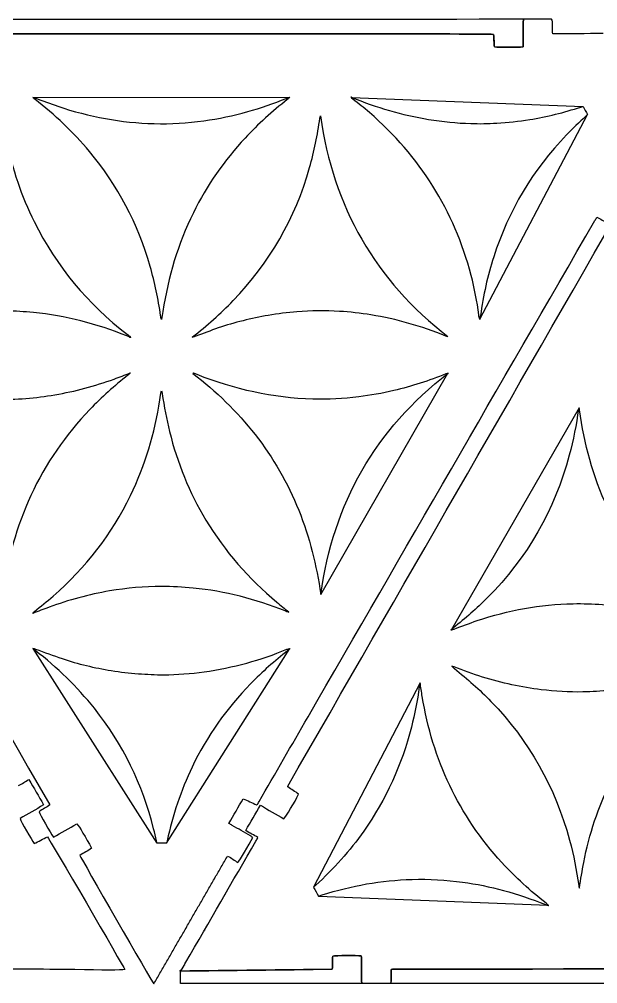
# Model space of a CAD drawing. Extents: x 272 to 1049, y 72 to 313.
# Drawn here: x 465.9 to 537.2, y 72.7 to 191.5 of the extents above; entities that cross this region are included whole.
import ezdxf

# ---------------------------------------------------------------- set-up
doc = ezdxf.new("R2010")
doc.units = 0
doc.layers.add('Layer_1', color=7, linetype='CONTINUOUS')

msp = doc.modelspace()

# ---------------------------------------------------------------- linework, layer by layer
at = {"layer": 'Layer_1', "color": 7}
for p, q in [((467.615339, 181.915581), (499.198074, 181.87525)), ((499.230849, 181.896095), (499.230838, 181.896123)), ((506.849071, 181.924375), (506.849071, 181.924234)), ((506.851267, 181.908092), (535.362362, 180.783472)), ((522.653033, 154.560448), (535.897527, 179.783133)), ((479.572368, 152.333086), (479.572368, 152.333029)), ((487.258946, 152.399473), (487.258915, 152.399473)), ((503.072121, 120.666518), (518.716503, 147.914765)), ((534.8952, 143.6328), (519.107764, 116.265854)), ((503.072072, 120.658468), (503.072072, 120.658468)), ((467.613381, 118.316652), (467.597014, 118.313821)), ((467.597014, 118.313821), (467.623122, 118.309038)), ((467.613424, 118.315806), (467.613381, 118.316652)), ((519.125333, 116.288019), (519.125341, 116.287878)), ((467.619113, 113.986152), (482.899475, 89.993729)), ((484.068899, 89.989383), (499.255354, 113.991912)), ((499.266567, 113.984887), (499.266556, 113.984831)), ((515.306634, 109.755319), (502.169927, 84.576039)), ((484.072283, 89.993589), (482.911447, 89.992974)), ((493.854557, 87.957125), (493.854557, 87.957125)), ((491.356438, 83.629671), (491.356438, 83.629671)), ((502.810571, 83.493891), (531.079202, 82.351068)), ((531.104823, 82.340444), (531.104886, 82.340218)), ((488.858518, 79.302527), (488.858518, 79.302527)), ((486.360371, 74.975016), (486.360371, 74.975016)), ((485.770442, 74.112714), (485.770442, 74.112714)), ((485.776961, 74.332537), (485.78207, 74.334823)), ((485.780292, 74.243863), (485.782154, 74.243947)), ((485.880001, 74.122592), (485.880001, 74.122592)), ((485.919286, 74.20994), (485.919286, 74.20994)), ((485.965288, 74.289583), (485.965288, 74.289583)), ((486.096945, 74.517957), (486.096945, 74.517957)), ((486.228658, 74.746472), (486.228658, 74.746472)), ((511.634923, 72.711368), (511.63402, 72.712525))]:
    msp.add_line(p, q, dxfattribs=at)
for points in [[(528.039062, 191.528532), (498.881075, 191.51301), (469.723089, 191.497629), (440.565244, 191.482248)], [(528.036324, 191.527629), (528.020802, 191.347769), (527.993229, 191.168134), (527.992044, 190.987935)], [(527.994809, 190.988838), (527.994922, 191.169037), (528.023624, 191.348672), (528.039062, 191.528532)], [(531.495268, 191.530451), (530.342249, 191.530451), (529.189202, 191.527629), (528.036324, 191.527629)], [(531.586172, 191.14392), (531.586257, 191.279612), (531.60113, 191.419397), (531.495268, 191.530451)], [(527.992044, 190.987935), (527.987246, 190.184251), (527.992044, 189.380623), (527.992044, 188.576939)], [(527.994809, 188.57787), (527.994809, 189.381555), (527.991987, 190.185182), (527.994809, 190.988838)], [(531.588994, 190.05172), (531.585043, 190.415871), (531.586172, 190.78005), (531.586172, 191.14392)], [(482.338705, 189.727841), (468.706609, 189.72389), (455.074542, 189.713448), (441.442785, 189.70611)], [(441.445551, 189.706731), (455.077308, 189.713787), (468.709431, 189.724511), (482.34147, 189.728462)], [(509.405086, 189.723044), (500.383147, 189.725866), (491.360785, 189.730099), (482.338705, 189.727841)], [(482.34147, 189.728462), (491.363607, 189.731284), (500.385913, 189.72564), (509.407851, 189.723947)], [(519.595058, 189.717399), (516.198203, 189.720221), (512.801941, 189.72389), (509.405086, 189.723044)], [(509.407851, 189.723947), (512.804763, 189.721124), (516.200969, 189.720278), (519.597823, 189.718302)], [(523.779849, 189.703006), (522.384655, 189.712037), (520.989913, 189.715706), (519.595058, 189.717399)], [(519.597823, 189.718302), (520.992707, 189.714633), (522.387421, 189.711811), (523.782615, 189.703909)], [(524.322223, 189.663438), (524.134405, 189.677549), (523.956915, 189.702187), (523.779849, 189.703006)], [(523.782615, 189.703909), (523.959709, 189.703824), (524.137142, 189.678509), (524.325017, 189.66437)], [(524.460287, 188.125299), (524.346438, 188.63598), (524.457464, 189.144375), (524.322223, 189.663438)], [(524.325017, 189.66437), (524.461415, 189.145222), (524.349289, 188.636883), (524.463052, 188.126202)], [(531.625711, 189.719375), (531.610471, 189.850354), (531.590151, 189.950882), (531.588994, 190.05172)], [(537.830367, 189.786092), (535.770681, 189.764925), (533.711418, 189.711698), (531.625711, 189.719375)], [(525.627078, 188.084828), (525.240321, 188.095553), (524.848511, 188.034903), (524.460287, 188.125299)], [(524.463052, 188.126202), (524.851277, 188.035834), (525.243086, 188.096456), (525.629815, 188.08576)], [(526.764546, 188.084828), (526.385607, 188.076644), (526.005989, 188.074104), (525.627078, 188.084828)], [(525.629815, 188.08576), (526.008783, 188.075035), (526.388344, 188.077575), (526.767312, 188.08576)], [(527.973417, 188.124085), (527.547798, 188.047264), (527.154549, 188.093464), (526.764546, 188.084828)], [(526.767312, 188.08576), (527.157287, 188.094226), (527.550592, 188.048196), (527.976183, 188.124988)], [(527.992044, 188.576939), (527.991959, 188.429393), (527.98019, 188.281904), (527.973417, 188.124085)], [(527.976183, 188.124988), (527.982956, 188.282751), (527.994527, 188.430325), (527.994809, 188.57787)], [(467.603933, 181.906149), (467.724635, 181.909881), (467.819663, 181.871606), (467.915355, 181.83621)], [(467.852361, 181.695686), (467.766663, 181.761963), (467.686651, 181.835806), (467.603933, 181.906149)], [(467.915355, 181.83621), (468.841175, 181.492953), (469.759565, 181.126974), (470.694971, 180.811353)], [(498.821266, 181.788972), (498.950755, 181.841817), (499.094054, 181.861394), (499.230849, 181.896095)], [(499.222452, 181.903683), (499.131429, 181.814311), (499.047438, 181.715461), (498.947618, 181.637204)], [(499.280776, 181.924598), (499.261419, 181.917532), (499.242215, 181.910749), (499.222452, 181.903683)], [(499.230838, 181.896123), (499.235372, 181.914188), (499.239906, 181.93214), (499.244356, 181.950261)], [(499.244356, 181.950261), (499.256665, 181.941519), (499.268579, 181.93334), (499.280776, 181.924598)], [(506.859621, 181.928049), (506.835122, 181.933116), (506.811037, 181.938466), (506.786534, 181.943815)], [(506.786534, 181.943815), (506.807507, 181.937335), (506.828093, 181.930855), (506.849071, 181.924375)], [(507.027551, 181.700526), (506.95607, 181.759219), (506.82533, 181.786214), (506.859621, 181.928049)], [(506.849071, 181.924234), (509.91936, 180.669435), (513.077998, 179.725297), (516.355628, 179.188159)], [(474.583983, 175.24991), (472.581488, 177.650221), (470.321341, 179.781919), (467.852361, 181.695686)], [(470.694971, 180.811353), (474.54126, 179.512008), (478.492658, 178.78038), (482.554017, 178.673707)], [(498.947618, 181.637204), (497.096569, 180.186109), (495.354924, 178.615945), (493.753566, 176.891566)], [(494.079328, 180.158122), (495.691371, 180.610024), (497.270891, 181.156707), (498.821266, 181.788972)], [(509.054268, 180.055934), (508.397898, 180.626126), (507.701905, 181.150635), (507.027551, 181.700526)], [(528.794513, 179.171466), (530.929247, 179.519336), (533.024383, 180.036292), (535.077882, 180.718749)], [(535.077882, 180.718749), (535.17449, 180.750889), (535.274619, 180.772193), (535.361622, 180.795579)], [(535.361622, 180.795579), (535.547205, 180.45512), (535.722621, 180.134072), (535.912131, 179.786531)], [(488.668326, 179.028257), (490.499035, 179.278514), (492.301118, 179.659735), (494.079328, 180.158122)], [(502.960494, 179.337102), (502.973312, 179.433318), (503.01263, 179.52619), (503.039241, 179.620664)], [(503.039241, 179.620664), (504.589124, 168.41935), (509.784135, 159.346258), (518.737122, 152.427526)], [(521.586606, 159.977183), (519.484393, 167.964963), (515.283268, 174.645054), (509.054268, 180.055934)], [(535.668116, 179.563503), (534.89146, 178.8119), (534.090852, 178.083004), (533.342769, 177.303674)], [(535.912131, 179.786531), (535.842058, 179.722627), (535.75279, 179.645307), (535.668116, 179.563503)], [(482.554017, 178.673707), (484.601418, 178.619984), (486.638691, 178.750858), (488.668326, 179.028257)], [(501.699349, 173.265381), (502.264766, 175.259468), (502.685916, 177.28283), (502.960494, 179.337102)], [(516.355628, 179.188159), (518.07566, 178.906255), (519.805497, 178.74004), (521.546107, 178.683445)], [(521.546107, 178.683445), (522.613719, 178.648959), (523.680758, 178.672159), (524.74833, 178.732104)], [(524.74833, 178.732104), (526.105483, 178.808204), (527.454485, 178.953304), (528.794513, 179.171466)], [(533.342769, 177.303674), (529.194027, 172.981274), (526.191743, 167.970407), (524.366098, 162.26014)], [(464.398523, 176.596329), (465.06673, 173.107541), (466.199968, 169.773121), (467.780788, 166.592439)], [(493.753566, 176.891566), (491.188142, 174.128464), (489.051597, 171.068804), (487.383449, 167.685402)], [(482.061816, 161.085383), (480.555688, 166.327569), (478.081301, 171.0589), (474.583983, 175.24991)], [(492.28101, 156.867934), (496.774634, 161.555628), (499.926086, 167.014489), (501.699349, 173.265381)], [(499.004886, 97.027917), (512.883813, 121.174201), (526.763022, 145.320118), (540.660011, 169.497108)], [(487.383449, 167.685402), (485.484948, 163.834743), (484.274169, 159.771569), (483.634015, 155.532534)], [(427.967295, 167.151644), (441.874049, 143.021362), (455.78117, 118.891531), (469.706043, 94.730571)], [(467.780788, 166.592439), (470.528422, 161.065076), (474.36916, 156.439485), (479.267557, 152.688637)], [(501.498122, 105.567368), (513.273844, 125.956795), (525.050046, 146.346335), (536.826051, 166.735592)], [(536.826051, 166.735592), (536.90115, 166.865696), (536.982599, 166.99233), (537.080954, 167.153337)], [(537.080954, 167.153337), (537.525087, 166.946864), (537.904168, 166.645648), (538.360549, 166.418402)], [(524.366098, 162.26014), (523.609791, 159.895422), (523.071379, 157.48146), (522.736666, 155.021715)], [(483.347259, 155.018794), (483.063069, 157.071697), (482.633956, 159.093677), (482.061816, 161.085383)], [(522.526063, 155.090889), (522.320708, 156.740285), (522.009668, 158.369982), (521.586606, 159.977183)], [(487.269504, 152.39056), (489.049544, 153.760338), (490.726415, 155.246167), (492.28101, 156.867934)], [(467.681971, 155.390393), (466.565741, 155.500912), (465.447358, 155.571496), (464.326975, 155.58713)], [(479.180358, 152.515363), (475.476209, 153.987927), (471.656879, 154.997359), (467.681971, 155.390393)], [(483.474457, 154.522347), (483.405349, 154.688511), (483.370218, 154.852774), (483.347259, 155.018794)], [(483.634015, 155.532534), (483.5829, 155.195392), (483.527735, 154.859095), (483.474457, 154.522347)], [(496.61258, 155.045747), (494.519254, 154.687091), (492.461607, 154.178), (490.451281, 153.490684)], [(500.143441, 155.480942), (498.959651, 155.385319), (497.781836, 155.246124), (496.61258, 155.045747)], [(505.361628, 155.535664), (503.621672, 155.635834), (501.882595, 155.621394), (500.143441, 155.480942)], [(509.251026, 155.104542), (507.961115, 155.312393), (506.665004, 155.460578), (505.361628, 155.535664)], [(518.469136, 152.495173), (515.491839, 153.70193), (512.425666, 154.592664), (509.251026, 155.104542)], [(522.653555, 154.540567), (522.582282, 154.727558), (522.548619, 154.908473), (522.526063, 155.090889)], [(522.736666, 155.021715), (522.714568, 154.860639), (522.681483, 154.70094), (522.653555, 154.540567)], [(490.451281, 153.490684), (489.517143, 153.171221), (488.597109, 152.810223), (487.66881, 152.473717)], [(479.572368, 152.333029), (479.44161, 152.394117), (479.314094, 152.462122), (479.180358, 152.515363)], [(479.267557, 152.688637), (479.36164, 152.61641), (479.459653, 152.548277), (479.545359, 152.466986)], [(479.545359, 152.466986), (479.5708, 152.442728), (479.560165, 152.379984), (479.566003, 152.335058)], [(479.566003, 152.335058), (479.59496, 152.337895), (479.624324, 152.339322), (479.668036, 152.34245)], [(479.668036, 152.34245), (479.626487, 152.338476), (479.599429, 152.33564), (479.572368, 152.333086)], [(487.258915, 152.399473), (487.257234, 152.377177), (487.25527, 152.355106), (487.253419, 152.332894)], [(487.253419, 152.332894), (487.258941, 152.352088), (487.264151, 152.371338), (487.269504, 152.39056)], [(487.66881, 152.473717), (487.539052, 152.426687), (487.415159, 152.314042), (487.258946, 152.399473)], [(518.737122, 152.427526), (518.634273, 152.435091), (518.550625, 152.462338), (518.469136, 152.495173)], [(479.321122, 147.672927), (477.661897, 146.365076), (476.090946, 144.959539), (474.628601, 143.433353)], [(477.61311, 147.19834), (478.280691, 147.442026), (478.943919, 147.696518), (479.609603, 147.946017)], [(479.602468, 147.937264), (479.509136, 147.848823), (479.421907, 147.752285), (479.321122, 147.672927)], [(479.619249, 147.95844), (479.613721, 147.951381), (479.608278, 147.944323), (479.602468, 147.937264)], [(479.609603, 147.946017), (479.612705, 147.950252), (479.61592, 147.954487), (479.619249, 147.95844)], [(487.383891, 147.916834), (487.375451, 147.919934), (487.361037, 147.905533), (487.325315, 147.886633)], [(487.325315, 147.886633), (490.188378, 145.685829), (492.761458, 143.203382), (494.980697, 140.362552)], [(487.863864, 147.739655), (487.705354, 147.802789), (487.544424, 147.85912), (487.383891, 147.916834)], [(502.097012, 144.722113), (497.169263, 144.861854), (492.436306, 145.921942), (487.863864, 147.739655)], [(503.072072, 120.658468), (504.600461, 131.881423), (509.791809, 140.974383), (518.751383, 147.926286)], [(518.483079, 147.842634), (516.39394, 146.990204), (514.254788, 146.293336), (512.058702, 145.774943)], [(518.751383, 147.926286), (518.661812, 147.898863), (518.569663, 147.877732), (518.483079, 147.842634)], [(470.333126, 145.258635), (472.81764, 145.685684), (475.244798, 146.333428), (477.61311, 147.19834)], [(463.12819, 144.708351), (465.545974, 144.659312), (467.94942, 144.848827), (470.333126, 145.258635)], [(483.26451, 144.630346), (483.322226, 145.006184), (483.381302, 145.381881), (483.439703, 145.757578)], [(483.439703, 145.757578), (483.508386, 145.626748), (483.542275, 145.499822), (483.559407, 145.370743)], [(483.559407, 145.370743), (483.768359, 143.814849), (484.068651, 142.276869), (484.444997, 140.753576)], [(507.742033, 145.002782), (505.866392, 144.775531), (503.985663, 144.668701), (502.097012, 144.722113)], [(512.058702, 145.774943), (510.634019, 145.438598), (509.19576, 145.178671), (507.742033, 145.002782)], [(479.651295, 132.846979), (481.4658, 136.587695), (482.63281, 140.526895), (483.26451, 144.630346)], [(474.628601, 143.433353), (471.629656, 140.30302), (469.190756, 136.787806), (467.371877, 132.84908)], [(534.793064, 143.483638), (534.542416, 141.574163), (534.171305, 139.688404), (533.675416, 137.827346)], [(534.888926, 143.619842), (534.81845, 143.572977), (534.79912, 143.529249), (534.793064, 143.483638)], [(534.936413, 143.415515), (534.927282, 143.48454), (534.905066, 143.551667), (534.888926, 143.619842)], [(538.370026, 131.375999), (536.594435, 135.208681), (535.489815, 139.233721), (534.936413, 143.415515)], [(484.444997, 140.753576), (485.399331, 136.888851), (486.869034, 133.235274), (488.922672, 129.821106)], [(494.980697, 140.362552), (497.211461, 137.507108), (499.000374, 134.396894), (500.34988, 131.035129)], [(533.675416, 137.827346), (531.87451, 131.066093), (528.513264, 125.199977), (523.576519, 120.239318)], [(467.371877, 132.84908), (465.600715, 129.01435), (464.500745, 124.988036), (463.952173, 120.805606)], [(470.119587, 120.450565), (474.10908, 123.956553), (477.328234, 128.057875), (479.651295, 132.846979)], [(500.34988, 131.035129), (501.691249, 127.694215), (502.554183, 124.226499), (503.072072, 120.658468)], [(488.922672, 129.821106), (491.257092, 125.940348), (494.211567, 122.595406), (497.67573, 119.690945)], [(483.487721, 121.639454), (481.335343, 121.631258), (479.194699, 121.448796), (477.072689, 121.082955)], [(487.357095, 121.442311), (486.069798, 121.568827), (484.779813, 121.644315), (483.487721, 121.639454)], [(498.706594, 118.616309), (495.050769, 120.070103), (491.279763, 121.056786), (487.357095, 121.442311)], [(467.836808, 118.556519), (468.596472, 119.189438), (469.377259, 119.798153), (470.119587, 120.450565)], [(477.072689, 121.082955), (474.522818, 120.643003), (472.033556, 119.970616), (469.60572, 119.074797)], [(523.576519, 120.239318), (522.26332, 118.920011), (520.864931, 117.696182), (519.398979, 116.549048)], [(469.60572, 119.074797), (468.939095, 118.828854), (468.277486, 118.569198), (467.613424, 118.315806)], [(497.67573, 119.690945), (498.149713, 119.293602), (498.629122, 118.903034), (499.105953, 118.509502)], [(522.316048, 117.424463), (526.150685, 118.718281), (530.092728, 119.424975), (534.14004, 119.511834)], [(534.14004, 119.511834), (536.557766, 119.563666), (538.961429, 119.376926), (541.345607, 118.969872)], [(467.623122, 118.309038), (467.61562, 118.458696), (467.754032, 118.487725), (467.836808, 118.556519)], [(499.116418, 118.519216), (498.958927, 118.460967), (498.835862, 118.564957), (498.706594, 118.616309)], [(499.105953, 118.509502), (499.113383, 118.495677), (499.120869, 118.481852), (499.121547, 118.480808)], [(499.121547, 118.480808), (499.121545, 118.483913), (499.118996, 118.501692), (499.116418, 118.519216)], [(519.398979, 116.549048), (519.300506, 116.471855), (519.221271, 116.370037), (519.132817, 116.279839)], [(519.499185, 116.389458), (520.438409, 116.73351), (521.368416, 117.104762), (522.316048, 117.424463)], [(519.132817, 116.279839), (519.102512, 116.275023), (519.072196, 116.270206), (519.114813, 116.276724)], [(519.114813, 116.276724), (519.086405, 116.24775), (519.10607, 116.267687), (519.125333, 116.288019)], [(519.125341, 116.287878), (519.250359, 116.32123), (519.378498, 116.34513), (519.499185, 116.389458)], [(467.607977, 113.996391), (467.736805, 114.003797), (467.844401, 113.969141), (467.950658, 113.930392)], [(467.912184, 113.751471), (467.80943, 113.831398), (467.709513, 113.914713), (467.607977, 113.996391)], [(475.18858, 106.624134), (473.055081, 109.298132), (470.609016, 111.652884), (467.912184, 113.751471)], [(467.950658, 113.930392), (469.039171, 113.533938), (470.118631, 113.109568), (471.218087, 112.746253)], [(493.962677, 112.205093), (495.640091, 112.668403), (497.282658, 113.233971), (498.893925, 113.892262)], [(499.019308, 113.747915), (497.397144, 112.477422), (495.857977, 111.113868), (494.422667, 109.6348)], [(498.893925, 113.892262), (499.011225, 113.940076), (499.141943, 113.954764), (499.266567, 113.984887)], [(499.258847, 113.992447), (499.179315, 113.910391), (499.108179, 113.817812), (499.019308, 113.747915)], [(499.266556, 113.984831), (499.266556, 113.984831), (499.292167, 113.959727), (499.258847, 113.992447)], [(471.218087, 112.746253), (473.196911, 112.092461), (475.218426, 111.602833), (477.277605, 111.272087)], [(488.703356, 111.117387), (490.481287, 111.364342), (492.233447, 111.727701), (493.962677, 112.205093)], [(519.477056, 111.732014), (519.389754, 111.767435), (519.297579, 111.791197), (519.207699, 111.820097)], [(519.207699, 111.820097), (519.305758, 111.691324), (519.417463, 111.599925), (519.531192, 111.510927)], [(526.598278, 109.523477), (524.159352, 110.048777), (521.789715, 110.798373), (519.477056, 111.732014)], [(477.277605, 111.272087), (478.384947, 111.094337), (479.494161, 110.937643), (480.614434, 110.878038)], [(480.614434, 110.878038), (481.654054, 110.822709), (482.695697, 110.753975), (483.735963, 110.758026)], [(483.735963, 110.758026), (485.39804, 110.764269), (487.054379, 110.888083), (488.703356, 111.117387)], [(519.531192, 111.510927), (521.121396, 110.264358), (522.625041, 108.921497), (524.030104, 107.468817)], [(494.422667, 109.6348), (491.478061, 106.600818), (489.060762, 103.19715), (487.229369, 99.381579)], [(515.307037, 109.761443), (515.245981, 109.59416), (515.209679, 109.427146), (515.187591, 109.258223)], [(515.566697, 108.088422), (515.475544, 108.645388), (515.393458, 109.203685), (515.307037, 109.761443)], [(530.221633, 108.915014), (529.004142, 109.06256), (527.796894, 109.265485), (526.598278, 109.523477)], [(515.187591, 109.258223), (514.968326, 107.584084), (514.643763, 105.929917), (514.226355, 104.294376)], [(535.351391, 108.634446), (533.635727, 108.60882), (531.925804, 108.708081), (530.221633, 108.915014)], [(538.706157, 108.835059), (537.590055, 108.72325), (536.471755, 108.651375), (535.351391, 108.634446)], [(525.38612, 87.60212), (520.037866, 93.436516), (516.838908, 100.300871), (515.566697, 108.088422)], [(524.030104, 107.468817), (528.731158, 102.609039), (531.9409, 96.904991), (533.703149, 90.382355)], [(482.48802, 91.761069), (481.11723, 97.237176), (478.713357, 102.206062), (475.18858, 106.624134)], [(495.467174, 95.131242), (497.479419, 98.608982), (499.488841, 102.08802), (501.498122, 105.567368)], [(514.226355, 104.294376), (513.047963, 99.674112), (511.118845, 95.397238), (508.368318, 91.496477)], [(487.229369, 99.381579), (485.836221, 96.47968), (484.833704, 93.446727), (484.159278, 90.302188)], [(465.8556, 97.101802), (466.299479, 97.308756), (466.67825, 97.610423), (467.134349, 97.838177)], [(467.134349, 97.838177), (467.75981, 96.814867), (468.326371, 95.783288), (468.943027, 94.734776)], [(535.447206, 87.625344), (536.111382, 91.114901), (537.240768, 94.450628), (538.817913, 97.633134)], [(498.996984, 96.983551), (498.996871, 96.998227), (499.000089, 97.015386), (499.004886, 97.027917)], [(499.018433, 96.935686), (499.008555, 96.9577), (498.998395, 96.970061), (498.996984, 96.983551)], [(500.339007, 96.033535), (499.937574, 96.386708), (499.434485, 96.607998), (499.018433, 96.935686)], [(491.766423, 92.446829), (492.353981, 93.465821), (492.928219, 94.461557), (493.514733, 95.484387)], [(493.514733, 95.484387), (494.098143, 95.2813), (494.609134, 94.954261), (495.160737, 94.736526)], [(495.160737, 94.736526), (495.342178, 94.81806), (495.386628, 94.991429), (495.467174, 95.131242)], [(498.537047, 93.012628), (498.777669, 93.236543), (499.887988, 95.09842), (500.339007, 96.033535)], [(468.943027, 94.734776), (467.969021, 94.136522), (466.989231, 93.602162), (466.039355, 93.03117)], [(469.706043, 94.730571), (469.315447, 94.391143), (468.795114, 94.201433), (468.376522, 93.872108)], [(493.840248, 91.571065), (494.439236, 92.610123), (495.026682, 93.62903), (495.629085, 94.673845)], [(495.629085, 94.673845), (496.623411, 94.105816), (497.58195, 93.558474), (498.537047, 93.012628)], [(466.039355, 93.03117), (466.15532, 92.684658), (467.461191, 90.392816), (467.790996, 89.955908)], [(468.376522, 93.872108), (468.483287, 93.538493), (469.781622, 91.252408), (470.145858, 90.758773)], [(470.145858, 90.758773), (471.126411, 91.277046), (472.067876, 91.877022), (473.046989, 92.398259)], [(473.046989, 92.398259), (473.307847, 92.104296), (474.171984, 90.653025), (474.843447, 89.385057)], [(482.825622, 90.2977), (482.7121, 90.785207), (482.609393, 91.275457), (482.48802, 91.761069)], [(492.165118, 92.198643), (492.036904, 92.272585), (491.913517, 92.354853), (491.766423, 92.446829)], [(494.407345, 90.898219), (493.660642, 91.33335), (492.91185, 91.764472), (492.165118, 92.198643)], [(495.32485, 90.704135), (494.845777, 91.02426), (494.322255, 91.232116), (493.840248, 91.571065)], [(467.790996, 89.955908), (468.329758, 90.234715), (468.874757, 90.516881), (469.414564, 90.796394)], [(469.414564, 90.796394), (469.675647, 90.475225), (478.780052, 74.80938), (478.929263, 74.433798)], [(492.854163, 87.622353), (493.112256, 87.887981), (494.231577, 89.773733), (494.687705, 90.701962)], [(494.687705, 90.701962), (494.59697, 90.765716), (494.506998, 90.840223), (494.407345, 90.898219)], [(495.078413, 90.256361), (495.159891, 90.398037), (495.235921, 90.542591), (495.32485, 90.704135)], [(508.368318, 91.496477), (506.64348, 89.050281), (504.655557, 86.837798), (502.445835, 84.82166)], [(533.703149, 90.382355), (534.201901, 88.53572), (534.579962, 86.664258), (534.832989, 84.767798)], [(474.843447, 89.385057), (474.40287, 89.034367), (473.868087, 88.814347), (473.41227, 88.487082)], [(482.911447, 89.992974), (482.881212, 90.099722), (482.848956, 90.197552), (482.825622, 90.2977)], [(484.159278, 90.302188), (484.135517, 90.191488), (484.097954, 90.083885), (484.072283, 89.993589)], [(486.460475, 75.326721), (489.333441, 80.303258), (492.205701, 85.279739), (495.078413, 90.256361)], [(473.41227, 88.487082), (473.569524, 88.075884), (482.219889, 73.021586), (482.495705, 72.685319)], [(490.821147, 87.097166), (491.069983, 87.528684), (491.32133, 87.958931), (491.58453, 88.414184)], [(491.58453, 88.414184), (491.851908, 88.322067), (492.043734, 88.149375), (492.25684, 88.01673)], [(492.25684, 88.01673), (492.460576, 87.888827), (492.658979, 87.751752), (492.854163, 87.622353)], [(490.071085, 85.796799), (490.321021, 86.230236), (490.570986, 86.663729), (490.821147, 87.097166)], [(530.826158, 82.600366), (528.881097, 84.124617), (527.056935, 85.779472), (525.38612, 87.60212)], [(534.917888, 84.476908), (535.096526, 85.547997), (535.250145, 86.590791), (535.447206, 87.625344)], [(489.301353, 84.455792), (489.558767, 84.902126), (489.813783, 85.350097), (490.071085, 85.796799)], [(514.307763, 85.545244), (516.394335, 85.607706), (518.471418, 85.484234), (520.540212, 85.200681)], [(488.551629, 83.155086), (488.801791, 83.588494), (489.051586, 84.022101), (489.301353, 84.455792)], [(502.445835, 84.82166), (502.34183, 84.726881), (502.204652, 84.657115), (502.16968, 84.542059)], [(502.16968, 84.542059), (502.387236, 84.181797), (502.589356, 83.847406), (502.803126, 83.49352)], [(503.245563, 83.62534), (506.844949, 84.773131), (510.529914, 85.432053), (514.307763, 85.545244)], [(520.540212, 85.200681), (522.239254, 84.967752), (523.91495, 84.625759), (525.570548, 84.179782)], [(534.832989, 84.767798), (534.845493, 84.674447), (534.885605, 84.584612), (534.917888, 84.476908)], [(502.803126, 83.49352), (502.947084, 83.536253), (503.09714, 83.578144), (503.245563, 83.62534)], [(525.570548, 84.179782), (527.327401, 83.706296), (529.045742, 83.120263), (530.73153, 82.436279)], [(487.801821, 81.854803), (488.052011, 82.288353), (488.301693, 82.721705), (488.551629, 83.155086)], [(530.73153, 82.436279), (530.849439, 82.388459), (530.980174, 82.371749), (531.104823, 82.340444)], [(531.096847, 82.332029), (531.006937, 82.422114), (530.925405, 82.52276), (530.826158, 82.600366)], [(531.114855, 82.328371), (531.15803, 82.319085), (531.127444, 82.325557), (531.096847, 82.332029)], [(531.104886, 82.340218), (531.1233, 82.318216), (531.14132, 82.296383), (531.114855, 82.328371)], [(487.054525, 80.553251), (487.304461, 80.98666), (487.554397, 81.420068), (487.801821, 81.854803)], [(486.284425, 79.212131), (486.541981, 79.658748), (486.797054, 80.106691), (487.054525, 80.553251)], [(485.534674, 77.911877), (485.784553, 78.345257), (486.034574, 78.77875), (486.284425, 79.212131)], [(484.787406, 76.610324), (485.037229, 77.043564), (485.284738, 77.478412), (485.534674, 77.911877)], [(484.03994, 75.30849), (484.290158, 75.74187), (484.539897, 76.175504), (484.787406, 76.610324)], [(504.541042, 76.095353), (504.469471, 75.573073), (504.58013, 75.028497), (504.474184, 74.469697)], [(504.479377, 74.471926), (504.585351, 75.03067), (504.474579, 75.575359), (504.546235, 76.097611)], [(508.051802, 76.115391), (507.500961, 76.175787), (504.919813, 76.16145), (504.541042, 76.095353)], [(504.546235, 76.097611), (504.924977, 76.163566), (507.506182, 76.17796), (508.056995, 76.117649)], [(508.083157, 75.735689), (508.080335, 75.865229), (508.062272, 75.994374), (508.051802, 76.115391)], [(508.056995, 76.117649), (508.067719, 75.996547), (508.087785, 75.867402), (508.088378, 75.737919)], [(483.264704, 73.970305), (483.528074, 74.41345), (483.782412, 74.861873), (484.03994, 75.30849)], [(486.006041, 74.538503), (486.157482, 74.801167), (486.309007, 75.063972), (486.460475, 75.326721)], [(508.08739, 73.189368), (508.084568, 74.038151), (508.084568, 74.886624), (508.083157, 75.735689)], [(508.088378, 75.737919), (508.092047, 74.888797), (508.0912, 74.040324), (508.092611, 73.191569)], [(466.631147, 74.468427), (464.571433, 74.487054), (462.512142, 74.538079), (460.426435, 74.527948)], [(472.774222, 74.425332), (470.727095, 74.467608), (468.678585, 74.448474), (466.631147, 74.468427)], [(478.929263, 74.433798), (478.528394, 74.34202), (476.151377, 74.355792), (472.774222, 74.425332)], [(482.495705, 72.685319), (482.790204, 73.099169), (483.011889, 73.544883), (483.264704, 73.970305)], [(485.776933, 74.241633), (485.776905, 74.271577), (485.776961, 74.302029), (485.776961, 74.332537)], [(504.474184, 74.469697), (498.226009, 74.393582), (492.001429, 74.31741), (485.776933, 74.241633)], [(485.783114, 72.696354), (485.783396, 73.212058), (485.783114, 73.727819), (485.780292, 74.243863)], [(485.78207, 74.334823), (485.908138, 74.346394), (485.953181, 74.44695), (486.006041, 74.538503)], [(485.782154, 74.243947), (492.006678, 74.319752), (498.231231, 74.395811), (504.479377, 74.471926)], [(511.719251, 74.436366), (511.722074, 74.291671), (511.716147, 74.172094), (511.719026, 74.05325)], [(511.719026, 74.05325), (511.718856, 73.73479), (511.719026, 73.416387), (511.719026, 73.097984)], [(512.051455, 74.483244), (511.951041, 74.478446), (511.851839, 74.45615), (511.719251, 74.436366)], [(511.724219, 74.054746), (511.721396, 74.173589), (511.72436, 74.293139), (511.724444, 74.437919)], [(511.724219, 73.099508), (511.724388, 73.417939), (511.724219, 73.736314), (511.724219, 74.054746)], [(511.724444, 74.437919), (511.857032, 74.457392), (511.95629, 74.480026), (512.056648, 74.484739)], [(512.506228, 74.486912), (512.354364, 74.48409), (512.202613, 74.491428), (512.051455, 74.483244)], [(512.056648, 74.484739), (512.207778, 74.492077), (512.359529, 74.487562), (512.511421, 74.488408)], [(553.402147, 74.512595), (539.77008, 74.500459), (526.138013, 74.495661), (512.506228, 74.486912)], [(512.511421, 74.488408), (526.143206, 74.497157), (539.775273, 74.502237), (553.40734, 74.51409)], [(508.175105, 72.710465), (500.71123, 72.705949), (493.247101, 72.701151), (485.783114, 72.696354)], [(508.169884, 72.708235), (508.057023, 72.853777), (508.087503, 73.02534), (508.08739, 73.189368)], [(508.092611, 73.191569), (508.095433, 73.027513), (508.062272, 72.856035), (508.175105, 72.710465)], [(511.628856, 72.711057), (510.475809, 72.711057), (509.322761, 72.708235), (508.169884, 72.708235)], [(511.719026, 73.097984), (511.721848, 72.962263), (511.734548, 72.822253), (511.628856, 72.711057)], [(511.63402, 72.712525), (511.739741, 72.823692), (511.724275, 72.963816), (511.724219, 73.099508)], [(599.108713, 72.766119), (569.950755, 72.747774), (540.792769, 72.729656), (511.634923, 72.711368)]]:
    msp.add_open_spline(points, degree=3, dxfattribs=at)

doc.saveas('drawing.dxf')
